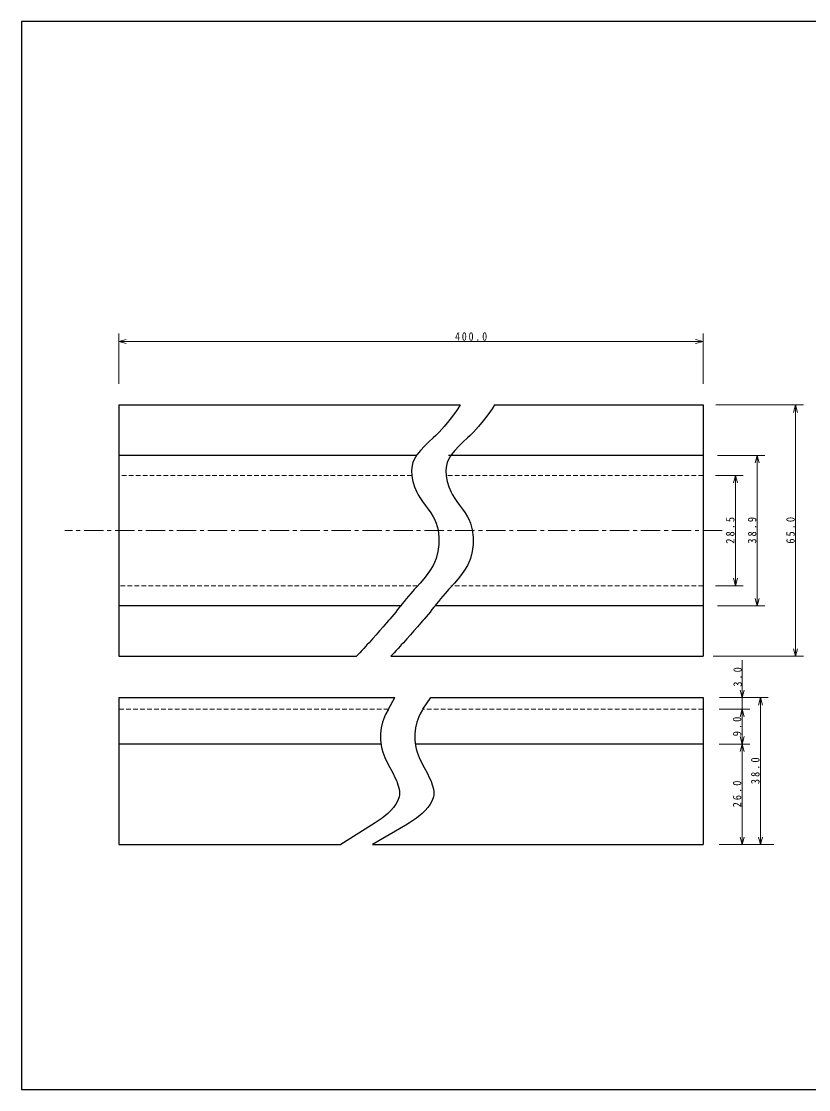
# Model space of a CAD drawing. Units: millimetres on the paper. Extents: x -199 to 647, y -454 to 140.
# Drawn here: x 246 to 449.5, y -136.7 to 139.6 of the extents above; entities that cross this region are included whole.
import ezdxf

# ---------------------------------------------------------------- set-up
doc = ezdxf.new("R2010")
doc.units = ezdxf.units.MM
doc.linetypes.add('CHAIN1', pattern=[8, 5, -1, 1, -1])
doc.linetypes.add('DASHED1', pattern=[1.8, 1.2, -0.6])
for name, color, linetype, lineweight in [('0-1_外形1', 3, 'Continuous', 25), ('0-8_陰線', 4, 'DASHED1', 9), ('0-A_寸法文字', 1, 'Continuous', 9)]:
    doc.layers.add(name, color=color, linetype=linetype, lineweight=lineweight)
doc.styles.add('ＭＳ ゴシック', font='')
doc.styles.get('ＭＳ ゴシック').set_extended_font_data('MS Gothic')

msp = doc.modelspace()

# ---------------------------------------------------------------- linework, layer by layer
at = {"layer": '0-1_外形1', "color": 5}
for p, q in [((245.964, 139.572), (245.964, -136.661)), ((646.276, 139.572), (245.964, 139.572)), ((245.964, -136.661), (646.276, -136.661))]:
    msp.add_line(p, q, dxfattribs=at)
at = {"layer": '0-1_外形1'}
for p, q in [((271.167, 40.387), (271.167, -24.613)), ((271.167, 40.387), (359.459, 40.387)), ((368.335, 40.387), (422.233, 40.387)), ((422.233, 40.387), (422.233, -24.613)), ((348.227, 27.337), (271.167, 27.337)), ((422.233, 27.337), (356.387, 27.337)), ((344.066, -11.563), (271.167, -11.563)), ((422.233, -11.563), (352.942, -11.563)), ((271.167, -24.613), (332.663, -24.613)), ((341.539, -24.613), (422.233, -24.613)), ((271.167, -35.293), (271.167, -43.061)), ((271.167, -35.293), (342.54, -35.293)), ((340.889, -38.293), (342.54, -35.293)), ((349.804, -38.293), (351.832, -35.293)), ((351.832, -35.293), (422.233, -35.293)), ((422.233, -35.293), (422.233, -73.293)), ((271.167, -43.061), (271.167, -73.293)), ((338.949, -47.293), (271.167, -47.293)), ((422.233, -47.293), (347.825, -47.293)), ((336.53, -68.293), (328.613, -73.293)), ((345.406, -68.293), (336.757, -73.293)), ((271.167, -73.293), (328.613, -73.293)), ((336.757, -73.293), (422.233, -73.293))]:
    msp.add_line(p, q, dxfattribs=at)
at = {"layer": '0-1_外形1', "color": 4, "linetype": 'DASHED1', "lineweight": 9}
for p, q in [((422.233, 22.137), (355.815, 22.137)), ((422.233, -6.363), (356.986, -6.363)), ((340.889, -38.293), (271.167, -38.293)), ((422.233, -38.293), (349.804, -38.293))]:
    msp.add_line(p, q, dxfattribs=at)
at = {"layer": '0-1_外形1', "color": 4, "linetype": 'CHAIN1', "lineweight": 9}
msp.add_line((427.178, 7.887), (257.224, 7.887), dxfattribs=at)
at = {"layer": '0-1_外形1'}
for points in [[(359.459, 40.387), (358.798, 39.411), (357.692, 37.839), (356.532, 36.293), (355.299, 34.781), (353.972, 33.314), (353.151, 32.488), (352.494, 31.866), (351.337, 30.808), (350.2, 29.744), (349.143, 28.649), (348.227, 27.498), (347.511, 26.263), (347.21, 25.499), (347.018, 24.756), (346.874, 23.41), (346.945, 22.013), (347.208, 20.599), (347.64, 19.201), (348.217, 17.856), (348.608, 17.113), (348.986, 16.481), (349.686, 15.442), (350.418, 14.445), (351.149, 13.465), (351.847, 12.474), (352.479, 11.447), (352.801, 10.824), (353.207, 9.857), (353.703, 8.084), (353.946, 6.224), (353.94, 4.328), (353.688, 2.449), (353.196, 0.639), (352.801, -0.358), (352.439, -1.103), (351.717, -2.324), (350.895, -3.479), (350.002, -4.587), (349.064, -5.664)], [(368.335, 40.387), (367.674, 39.411), (366.568, 37.839), (365.408, 36.293), (364.175, 34.781), (362.848, 33.314), (362.027, 32.488), (361.37, 31.866), (360.213, 30.808), (359.076, 29.744), (358.02, 28.649), (357.103, 27.498), (356.387, 26.263), (356.087, 25.499), (355.894, 24.756), (355.75, 23.41), (355.821, 22.013), (356.084, 20.599), (356.516, 19.201), (357.093, 17.856), (357.484, 17.113), (357.862, 16.481), (358.562, 15.442), (359.294, 14.445), (360.025, 13.465), (360.723, 12.474), (361.355, 11.447), (361.677, 10.824), (362.083, 9.857), (362.579, 8.084), (362.822, 6.224), (362.816, 4.328), (362.564, 2.449), (362.072, 0.639), (361.677, -0.358), (361.315, -1.103), (360.593, -2.324), (359.771, -3.479), (358.878, -4.587), (357.94, -5.664)], [(349.064, -5.664), (348.11, -6.728), (347.56, -7.346), (347.22, -7.734), (346.641, -8.408), (346.071, -9.086), (345.506, -9.768), (344.946, -10.453), (344.388, -11.14), (344.066, -11.539), (343.772, -11.902), (343.265, -12.529), (342.758, -13.155), (342.248, -13.78), (341.736, -14.403), (341.221, -15.024), (340.921, -15.383), (340.409, -15.987), (339.517, -17.022), (338.615, -18.048), (337.706, -19.067), (336.789, -20.08), (335.867, -21.089), (335.33, -21.672), (335.03, -21.998), (334.513, -22.559), (333.997, -23.121), (333.484, -23.687), (332.975, -24.256), (332.663, -24.613)], [(357.94, -5.664), (356.986, -6.728), (356.436, -7.346), (356.096, -7.734), (355.518, -8.408), (354.947, -9.086), (354.382, -9.768), (353.822, -10.453), (353.265, -11.14), (352.942, -11.539), (352.648, -11.902), (352.141, -12.529), (351.634, -13.155), (351.124, -13.78), (350.612, -14.403), (350.097, -15.024), (349.797, -15.383), (349.285, -15.987), (348.393, -17.022), (347.492, -18.048), (346.582, -19.067), (345.665, -20.08), (344.743, -21.089), (344.206, -21.672), (343.906, -21.998), (343.389, -22.559), (342.873, -23.121), (342.36, -23.687), (341.851, -24.256), (341.539, -24.613)], [(340.889, -38.343), (340.825, -38.426), (340.222, -39.459), (339.856, -40.238), (339.351, -41.658), (339.008, -43.147), (338.832, -44.671), (338.826, -46.199), (338.995, -47.699), (339.174, -48.544), (339.415, -49.37), (339.948, -50.746), (340.588, -52.082), (341.286, -53.404), (341.995, -54.737), (342.666, -56.107), (343.017, -56.93), (343.143, -57.254), (343.342, -57.82), (343.509, -58.391), (343.636, -58.964), (343.714, -59.535), (343.734, -60.1), (343.716, -60.424), (343.627, -60.986), (343.315, -61.923), (342.832, -62.82), (342.212, -63.674), (341.49, -64.483), (340.699, -65.245), (340.222, -65.665), (339.233, -66.47), (337.485, -67.713), (336.53, -68.293)], [(349.804, -38.293), (349.701, -38.426), (349.098, -39.459), (348.732, -40.238), (348.227, -41.658), (347.884, -43.147), (347.708, -44.671), (347.702, -46.199), (347.871, -47.699), (348.05, -48.544), (348.291, -49.37), (348.824, -50.746), (349.464, -52.082), (350.163, -53.404), (350.871, -54.737), (351.542, -56.107), (351.893, -56.93), (352.019, -57.254), (352.218, -57.82), (352.385, -58.391), (352.512, -58.964), (352.59, -59.535), (352.61, -60.1), (352.592, -60.424), (352.503, -60.986), (352.191, -61.923), (351.708, -62.82), (351.088, -63.674), (350.366, -64.483), (349.575, -65.245), (349.098, -65.665), (348.109, -66.47), (346.361, -67.713), (345.406, -68.293)]]:
    msp.add_lwpolyline(points, dxfattribs=at)
at = {"layer": '0-8_陰線'}
for p, q in [((346.945, 22.137), (271.167, 22.137)), ((348.437, -6.363), (271.167, -6.363))]:
    msp.add_line(p, q, dxfattribs=at)
at = {"layer": '0-A_寸法文字'}
for p, q in [((271.167, 58.832), (271.167, 45.825)), ((422.233, 58.832), (422.233, 45.825)), ((271.167, 56.832), (273.098, 57.35)), ((271.167, 56.832), (273.098, 56.314)), ((422.233, 56.832), (420.301, 56.314)), ((448.178, 40.387), (425.525, 40.387)), ((446.178, 40.387), (445.66, 38.455)), ((446.178, -24.613), (446.178, 40.387)), ((446.178, 40.387), (446.695, 38.455)), ((438.241, 27.337), (425.991, 27.337)), ((436.241, 27.337), (435.723, 25.405)), ((436.241, -11.563), (436.241, 27.337)), ((436.241, 27.337), (436.758, 25.405)), ((432.592, 22.137), (425.467, 22.137)), ((430.592, 22.137), (430.074, 20.205)), ((430.592, -6.363), (430.592, 22.137)), ((430.592, 22.137), (431.109, 20.205)), ((430.592, -6.363), (430.074, -4.431)), ((430.592, -6.363), (431.109, -4.431)), ((432.592, -6.363), (425.467, -6.363)), ((436.241, -11.563), (435.723, -9.631)), ((436.241, -11.563), (436.758, -9.631)), ((438.241, -11.563), (425.991, -11.563)), ((448.178, -24.613), (424.826, -24.613)), ((446.178, -24.613), (445.66, -22.681)), ((446.178, -24.613), (446.695, -22.681)), ((432.361, -25.647), (432.361, -38.293)), ((434.361, -35.293), (426.508, -35.293)), ((439.069, -35.293), (428.89, -35.293)), ((432.361, -35.293), (431.843, -33.361)), ((432.361, -35.293), (432.878, -33.361)), ((437.069, -35.293), (436.551, -37.225)), ((437.069, -73.293), (437.069, -35.293)), ((437.069, -35.293), (437.586, -37.225)), ((434.361, -38.293), (426.421, -38.293)), ((434.361, -38.293), (426.508, -38.293)), ((432.361, -38.293), (431.843, -40.225)), ((432.361, -38.293), (431.843, -40.225)), ((432.361, -47.293), (432.361, -38.293)), ((432.361, -38.293), (432.878, -40.225)), ((432.361, -38.293), (432.878, -40.225)), ((432.361, -47.293), (431.843, -45.361)), ((432.361, -47.293), (432.878, -45.361)), ((434.361, -47.293), (426.367, -47.293)), ((434.361, -47.293), (426.421, -47.293)), ((432.361, -47.293), (431.843, -49.225)), ((432.361, -73.293), (432.361, -47.293)), ((432.361, -47.293), (432.878, -49.225)), ((432.361, -73.293), (431.843, -71.361)), ((432.361, -73.293), (432.878, -71.361)), ((437.069, -73.293), (436.551, -71.361)), ((437.069, -73.293), (437.586, -71.361)), ((434.361, -73.293), (426.367, -73.293)), ((439.069, -73.293), (428.89, -73.293)), ((440.584, -73.293), (429.059, -73.293))]:
    msp.add_line(p, q, dxfattribs=at)
msp.add_lwpolyline([(271.167, 56.832), (422.233, 56.832), (420.301, 57.35)], dxfattribs=at)

# ---------------------------------------------------------------- texts
at = {"layer": '0-A_寸法文字', "color": 3, "insert": (358.112, 56.957), "char_height": 2.199, "attachment_point": 7, "style": 'ＭＳ ゴシック'}
msp.add_mtext('\\T1.38;\\W0.85;400.0', dxfattribs=at)
at = {"layer": '0-A_寸法文字', "color": 3, "char_height": 2.199, "attachment_point": 7, "rotation": 90, "style": 'ＭＳ ゴシック'}
for s, insert in [('\\T1.38;\\W0.9;28.5', (430.392, 4.512)), ('\\T1.38;\\W0.9;38.9', (436.041, 4.512)), ('\\T1.38;\\W0.9;65.0', (445.978, 4.512)), ('\\T1.38;\\W0.9;3.0', (432.306, -32.481)), ('\\T1.38;\\W0.9;9.0', (432.161, -45.293)), ('\\T1.38;\\W0.9;38.0', (436.869, -57.668)), ('\\T1.38;\\W0.9;26.0', (432.161, -63.668))]:
    msp.add_mtext(s, dxfattribs=dict(at, insert=insert))

doc.saveas('drawing.dxf')
